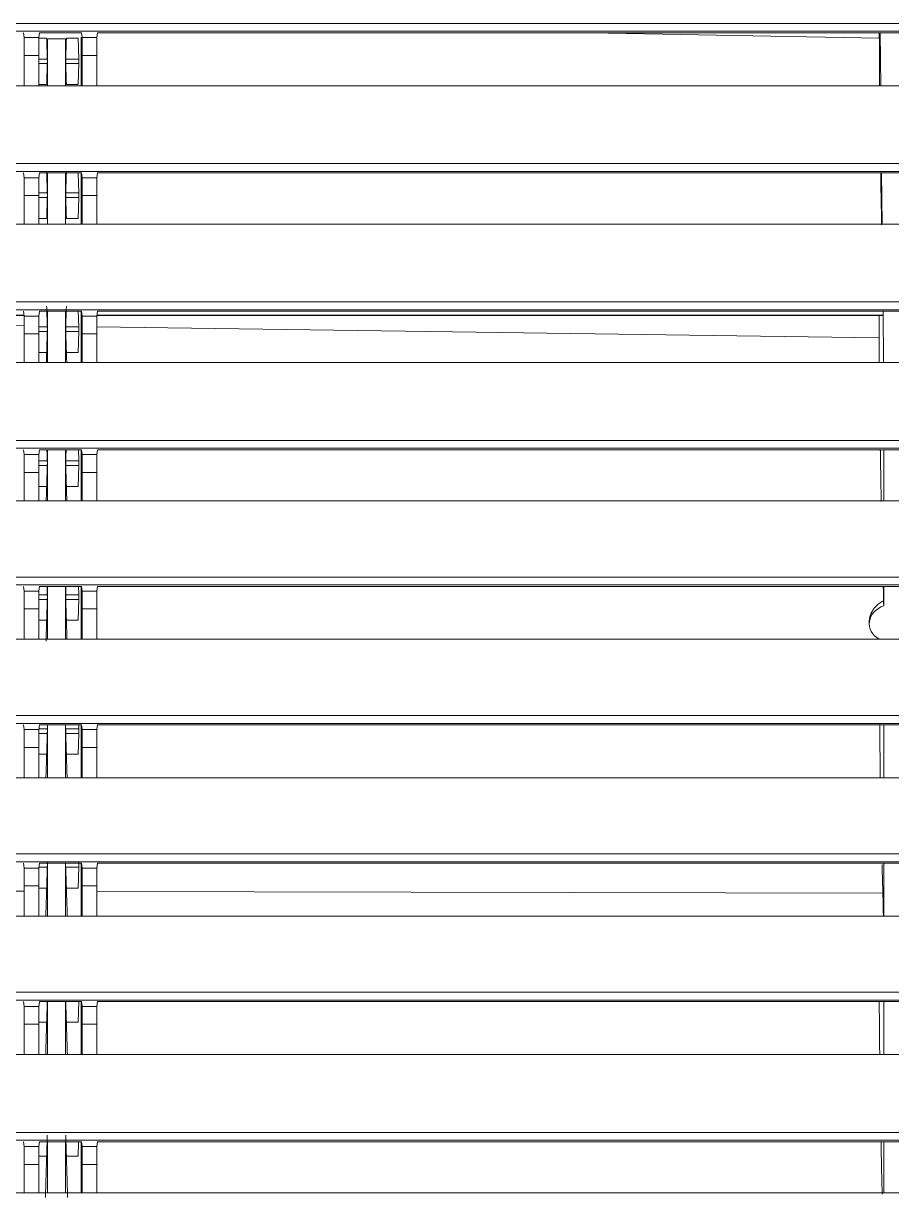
# Model space of a CAD drawing. Header units: inches. Extents: x 3778 to 56227, y -16914 to 35091.
# Drawn here: x 42891 to 42987.8, y -12982 to -12851.1 of the extents above; entities that cross this region are included whole.
import ezdxf

# ---------------------------------------------------------------- set-up
doc = ezdxf.new("R2010")
doc.units = ezdxf.units.IN
doc.header["$LTSCALE"] = 100
doc.header["$MEASUREMENT"] = 0
doc.layers.add('2-con', color=2, linetype='Continuous')
doc.layers.add('mark-B', color=2, linetype='Continuous', lineweight=20)

# ---------------------------------------------------------------- blocks, each defined once
blk = doc.blocks.new('무풍1WAY 대형')
at = {"layer": 'mark-B'}
for p, q in [((-401.23, -97.46), (-215.13, -97.46)), ((-302.86, -103.17), (-302.86, -97.46)), ((-215.13, -100.63), (-215.13, -97.46)), ((-215.13, -97.46), (-213.51, -97.46)), ((-213.51, -97.46), (-213.51, -100.63)), ((-213.51, -97.46), (-208.66, -97.46)), ((-213.38, -103.17), (-213.38, -97.46)), ((-211.64, -97.46), (-211.64, -103.17)), ((-208.66, -100.63), (-208.66, -97.46)), ((-208.66, -97.46), (-207.04, -97.46)), ((-207.04, -100.63), (-207.04, -97.46)), ((-207.04, -97.46), (-26.88, -97.46)), ((-215.13, -100.63), (-213.51, -100.63)), ((-208.66, -100.63), (-207.04, -100.63)), ((-213.05, -101.56), (-213.1, -103.17)), ((-213.05, -101.56), (-211.74, -101.56)), ((-209.54, -101.56), (-208.66, -101.56)), ((-477.44, -103.33), (477.42, -103.33)), ((-215.22, -103.17), (-401.15, -103.17)), ((-215.22, -103.17), (-215.15, -102.62)), ((-213.5, -102.62), (-215.15, -102.62)), ((-213.5, -102.62), (-213.43, -103.17)), ((-208.75, -103.17), (-213.43, -103.17)), ((-208.75, -103.17), (-208.68, -102.62)), ((-207.02, -102.62), (-208.68, -102.62)), ((-206.96, -103.17), (-207.02, -102.62)), ((477.42, -104.21), (-477.44, -104.21)), ((-401.23, -112.89), (-215.13, -112.89)), ((-302.86, -118.79), (-302.86, -112.89)), ((-215.13, -116.27), (-215.13, -112.89)), ((-215.13, -112.89), (-213.51, -112.89)), ((-213.51, -112.89), (-213.51, -116.27)), ((-213.51, -112.89), (-208.66, -112.89)), ((-213.38, -118.79), (-213.38, -112.89)), ((-211.64, -112.89), (-211.64, -118.79)), ((-208.66, -116.27), (-208.66, -112.89)), ((-208.66, -112.89), (-207.04, -112.89)), ((-207.04, -116.27), (-207.04, -112.89)), ((-207.04, -112.89), (-26.88, -112.89)), ((-215.13, -116.27), (-213.51, -116.27)), ((-213.05, -116.5), (-213.12, -118.79)), ((-213.05, -116.5), (-211.74, -116.5)), ((-209.54, -116.5), (-208.66, -116.5)), ((-208.66, -116.27), (-207.04, -116.27)), ((-474.68, -118.95), (474.66, -118.95)), ((-215.22, -118.79), (-401.15, -118.79)), ((-215.22, -118.79), (-215.15, -118.26)), ((-213.5, -118.26), (-215.15, -118.26)), ((-213.5, -118.26), (-213.43, -118.79)), ((-208.74, -118.79), (-213.43, -118.79)), ((-208.74, -118.79), (-208.68, -118.26)), ((-207.02, -118.26), (-208.68, -118.26)), ((-206.96, -118.79), (-207.02, -118.26)), ((474.66, -119.83), (-474.68, -119.83)), ((-401.23, -128.33), (-215.13, -128.33)), ((-302.86, -134.22), (-302.86, -128.33)), ((-215.13, -131.7), (-215.13, -128.33)), ((-215.13, -128.33), (-213.51, -128.33)), ((-213.51, -128.33), (-213.51, -131.7)), ((-213.51, -128.33), (-208.66, -128.33)), ((-213.38, -134.22), (-213.38, -128.33)), ((-211.64, -128.33), (-211.64, -134.22)), ((-208.66, -131.7), (-208.66, -128.33)), ((-208.66, -128.33), (-207.04, -128.33)), ((-207.04, -131.7), (-207.04, -128.33)), ((-207.04, -128.33), (-26.88, -128.33)), ((-302.77, -130.87), (-215.13, -131.08)), ((-215.13, -131.7), (-213.51, -131.7)), ((-213.51, -131.09), (-213.38, -131.09)), ((-213.05, -131.44), (-213.12, -133.77)), ((-213.05, -131.44), (-211.74, -131.44)), ((-209.54, -131.44), (-208.66, -131.44)), ((-208.66, -131.7), (-207.04, -131.7)), ((-207.04, -131.1), (-61.16, -131.46)), ((-471.95, -134.39), (471.93, -134.39)), ((-215.22, -134.22), (-401.15, -134.22)), ((-215.22, -134.22), (-215.15, -133.69)), ((-213.5, -133.69), (-215.15, -133.69)), ((-213.5, -133.69), (-213.43, -134.22)), ((-208.74, -134.22), (-213.43, -134.22)), ((-213.12, -133.77), (-211.67, -133.77)), ((-209.61, -133.77), (-208.69, -133.77)), ((-208.74, -134.22), (-208.68, -133.69)), ((-207.02, -133.69), (-208.68, -133.69)), ((-206.96, -134.22), (-207.02, -133.69)), ((471.93, -135.26), (-471.95, -135.26)), ((-401.23, -143.76), (-215.13, -143.76)), ((-302.86, -149.66), (-302.86, -143.76)), ((-215.13, -147.14), (-215.13, -143.76)), ((-215.13, -143.76), (-213.51, -143.76)), ((-213.51, -143.76), (-213.51, -147.14)), ((-213.51, -143.76), (-208.66, -143.76)), ((-213.38, -149.65), (-213.38, -143.76)), ((-211.64, -143.76), (-211.64, -149.66)), ((-208.66, -147.14), (-208.66, -143.76)), ((-208.66, -143.76), (-207.04, -143.76)), ((-207.04, -147.14), (-207.04, -143.76)), ((-207.04, -143.76), (-26.88, -143.76)), ((-213.05, -146.38), (-213.12, -148.71)), ((-213.05, -146.38), (-211.74, -146.38)), ((-209.54, -146.38), (-208.66, -146.38)), ((-215.13, -147.14), (-213.51, -147.14)), ((-208.66, -147.14), (-207.04, -147.14)), ((-215.22, -149.66), (-215.15, -149.13)), ((-213.5, -149.13), (-215.15, -149.13)), ((-213.5, -149.13), (-213.43, -149.66)), ((-213.12, -148.71), (-211.67, -148.71)), ((-213.12, -149.22), (-213.11, -149.66)), ((-211.67, -149.22), (-213.12, -149.22)), ((-209.61, -148.71), (-208.67, -148.71)), ((-208.69, -149.22), (-209.61, -149.22)), ((-208.74, -149.66), (-208.68, -149.13)), ((-207.02, -149.13), (-208.68, -149.13)), ((-206.96, -149.66), (-207.02, -149.13)), ((-469.22, -149.82), (469.2, -149.82)), ((-215.22, -149.66), (-401.15, -149.66)), ((-208.74, -149.66), (-213.43, -149.66)), ((469.2, -150.7), (-469.22, -150.7)), ((-401.23, -159.2), (-215.13, -159.2)), ((-215.13, -162.58), (-215.13, -159.2)), ((-215.13, -159.2), (-213.51, -159.2)), ((-213.51, -159.2), (-213.51, -162.58)), ((-213.51, -159.2), (-208.66, -159.2)), ((-213.38, -165.09), (-213.38, -159.2)), ((-211.64, -159.2), (-211.64, -165.09)), ((-208.66, -162.58), (-208.66, -159.2)), ((-208.66, -159.2), (-207.04, -159.2)), ((-207.04, -162.58), (-207.04, -159.2)), ((-207.04, -159.2), (-26.88, -159.2)), ((-301.25, -161.19), (-301.25, -160.95)), ((-213.05, -161.32), (-213.12, -163.64)), ((-213.05, -161.32), (-211.74, -161.32)), ((-209.54, -161.32), (-208.66, -161.32)), ((-302.86, -165.09), (-302.86, -162.92)), ((-215.13, -162.58), (-213.51, -162.58)), ((-213.12, -163.64), (-211.67, -163.64)), ((-209.61, -163.64), (-208.66, -163.64)), ((-208.66, -162.58), (-207.04, -162.58)), ((-215.22, -165.09), (-215.15, -164.56)), ((-213.5, -164.56), (-215.15, -164.56)), ((-213.5, -164.56), (-213.43, -165.09)), ((-213.12, -164.16), (-213.09, -165.09)), ((-211.67, -164.16), (-213.12, -164.16)), ((-208.67, -164.16), (-209.61, -164.16)), ((-208.74, -165.09), (-208.68, -164.56)), ((-207.02, -164.56), (-208.68, -164.56)), ((-206.96, -165.09), (-207.02, -164.56)), ((-466.49, -165.26), (466.47, -165.26)), ((466.47, -166.13), (-466.49, -166.13)), ((-215.22, -165.09), (-401.15, -165.09)), ((-208.74, -165.09), (-213.43, -165.09)), ((-401.23, -174.63), (-215.13, -174.63)), ((-302.86, -180.34), (-302.86, -174.63)), ((-215.13, -177.81), (-215.13, -174.63)), ((-215.13, -174.63), (-213.51, -174.63)), ((-213.51, -174.63), (-213.51, -177.81)), ((-213.51, -174.63), (-208.66, -174.63)), ((-213.38, -180.34), (-213.38, -174.63)), ((-211.64, -174.63), (-211.64, -180.34)), ((-208.66, -177.81), (-208.66, -174.63)), ((-208.66, -174.63), (-207.04, -174.63)), ((-207.04, -177.81), (-207.04, -174.63)), ((-207.04, -174.63), (-26.88, -174.63)), ((-213.05, -176.25), (-213.12, -178.58)), ((-213.05, -176.25), (-211.74, -176.25)), ((-209.54, -176.25), (-208.66, -176.25)), ((-215.13, -177.81), (-213.51, -177.81)), ((-208.66, -177.81), (-207.04, -177.81)), ((-213.12, -178.58), (-211.67, -178.58)), ((-213.12, -179.1), (-213.08, -180.34)), ((-211.67, -179.1), (-213.12, -179.1)), ((-209.61, -178.58), (-208.66, -178.58)), ((-208.67, -179.1), (-209.61, -179.1)), ((-463.79, -180.51), (463.77, -180.51)), ((-215.22, -180.34), (-401.15, -180.34)), ((-215.22, -180.34), (-215.15, -179.8)), ((-213.5, -179.8), (-215.15, -179.8)), ((-213.5, -179.8), (-213.43, -180.34)), ((-208.75, -180.34), (-213.43, -180.34)), ((-208.75, -180.34), (-208.68, -179.8)), ((-207.02, -179.8), (-208.68, -179.8)), ((-206.96, -180.34), (-207.02, -179.8)), ((463.77, -181.38), (-463.79, -181.38)), ((-401.23, -190.07), (-215.13, -190.07)), ((-302.79, -195.78), (-302.85, -190.07)), ((-215.13, -193.25), (-215.13, -190.07)), ((-215.13, -190.07), (-213.51, -190.07)), ((-213.51, -190.07), (-213.51, -193.25)), ((-213.51, -190.07), (-208.66, -190.07)), ((-213.38, -195.78), (-213.38, -190.07)), ((-211.64, -190.07), (-211.64, -195.78)), ((-208.66, -193.25), (-208.66, -190.07)), ((-208.66, -190.07), (-207.04, -190.07)), ((-207.04, -193.25), (-207.04, -190.07)), ((-207.04, -190.07), (-26.88, -190.07)), ((-213.05, -191.19), (-213.12, -193.52)), ((-213.05, -191.19), (-211.74, -191.19)), ((-209.54, -191.19), (-208.66, -191.19)), ((-302.36, -192.82), (-215.14, -194.06)), ((-302.35, -195.34), (-302.36, -192.82)), ((-215.13, -193.25), (-213.51, -193.25)), ((-213.12, -193.52), (-211.67, -193.52)), ((-209.61, -193.52), (-208.66, -193.52)), ((-208.66, -193.25), (-207.04, -193.25)), ((-213.51, -194.08), (-213.38, -194.08)), ((-213.12, -194.04), (-213.07, -195.78)), ((-211.67, -194.04), (-213.12, -194.04)), ((-208.66, -194.04), (-209.61, -194.04)), ((-207.04, -194.17), (-124.77, -195.34)), ((-461.06, -195.94), (461.04, -195.94)), ((-215.22, -195.78), (-401.15, -195.78)), ((-302.71, -195.34), (-215.16, -195.34)), ((-215.22, -195.78), (-215.15, -195.23)), ((-213.5, -195.23), (-215.15, -195.23)), ((-213.5, -195.23), (-213.43, -195.78)), ((-213.48, -195.34), (-213.38, -195.34)), ((-208.75, -195.78), (-213.43, -195.78)), ((-208.75, -195.78), (-208.68, -195.23)), ((-207.02, -195.23), (-208.68, -195.23)), ((-206.96, -195.78), (-207.02, -195.23)), ((-207.01, -195.34), (-61.25, -195.34)), ((461.04, -196.82), (-461.06, -196.82)), ((-401.23, -205.51), (-215.13, -205.51)), ((-302.62, -211.22), (-302.68, -205.51)), ((-215.13, -208.68), (-215.13, -205.51)), ((-215.13, -205.51), (-213.51, -205.51)), ((-213.51, -205.51), (-213.51, -208.68)), ((-213.51, -205.51), (-208.66, -205.51)), ((-213.38, -211.21), (-213.38, -205.5)), ((-211.64, -205.51), (-211.64, -211.22)), ((-208.66, -208.68), (-208.66, -205.51)), ((-208.66, -205.51), (-207.04, -205.51)), ((-207.04, -208.68), (-207.04, -205.51)), ((-207.04, -205.51), (-26.88, -205.51)), ((-213.05, -206.13), (-213.12, -208.46)), ((-213.05, -206.13), (-211.74, -206.13)), ((-209.54, -206.13), (-208.66, -206.13)), ((-215.13, -208.68), (-213.51, -208.68)), ((-213.12, -208.46), (-211.67, -208.46)), ((-213.12, -208.97), (-213.05, -211.22)), ((-211.67, -208.97), (-213.12, -208.97)), ((-209.61, -208.46), (-208.66, -208.46)), ((-208.66, -208.97), (-209.61, -208.97)), ((-208.66, -208.68), (-207.04, -208.68)), ((-215.22, -211.22), (-215.15, -210.67)), ((-213.5, -210.67), (-215.15, -210.67)), ((-213.5, -210.67), (-213.43, -211.22)), ((-208.75, -211.22), (-208.68, -210.67)), ((-207.02, -210.67), (-208.68, -210.67)), ((-206.96, -211.22), (-207.02, -210.67)), ((-458.33, -211.38), (458.31, -211.38)), ((-215.22, -211.22), (-401.15, -211.22)), ((-208.75, -211.22), (-213.43, -211.22)), ((458.31, -212.26), (-458.33, -212.26)), ((-401.23, -220.94), (-215.13, -220.94)), ((-302.45, -226.83), (-302.52, -220.94)), ((-215.13, -224.32), (-215.13, -220.94)), ((-215.13, -220.94), (-213.51, -220.94)), ((-213.51, -220.94), (-213.51, -224.32)), ((-213.51, -220.94), (-208.66, -220.94)), ((-213.38, -226.36), (-213.38, -220.94)), ((-213.05, -221.07), (-213.12, -223.4)), ((-213.05, -221.07), (-211.74, -221.07)), ((-211.64, -220.94), (-211.64, -226.18)), ((-209.54, -221.07), (-208.66, -221.07)), ((-208.66, -224.32), (-208.66, -220.94)), ((-208.66, -220.94), (-207.04, -220.94)), ((-207.04, -224.32), (-207.04, -220.94)), ((-207.04, -220.94), (-26.88, -220.94)), ((-213.12, -223.4), (-211.67, -223.4)), ((-209.61, -223.4), (-208.66, -223.4)), ((-215.13, -224.32), (-213.51, -224.32)), ((-213.12, -223.91), (-213.05, -226.24)), ((-211.67, -223.91), (-213.12, -223.91)), ((-208.66, -223.91), (-209.61, -223.91)), ((-208.66, -224.32), (-207.04, -224.32)), ((-302.36, -226.84), (-302.37, -226.22)), ((-302.37, -226.22), (-270.13, -226.84)), ((-215.22, -226.84), (-215.15, -226.31)), ((-213.5, -226.31), (-215.15, -226.31)), ((-213.5, -226.31), (-213.43, -226.84)), ((-211.74, -226.24), (-213.05, -226.24)), ((-211.64, -226.18), (-209.65, -226.18)), ((-208.67, -226.24), (-209.54, -226.24)), ((-208.74, -226.84), (-208.68, -226.31)), ((-207.02, -226.31), (-208.68, -226.31)), ((-206.96, -226.84), (-207.02, -226.31)), ((-455.56, -227), (455.55, -227)), ((-215.22, -226.84), (-401.15, -226.84)), ((-208.74, -226.84), (-213.43, -226.84)), ((455.55, -227.88), (-455.56, -227.88))]:
    blk.add_line(p, q, dxfattribs=at)
for centre, major_axis, ratio, start_param, end_param in [((-215.15, -100.63), (0, -1.99), 0.008727, 0.069813, 1.570796), ((-213.5, -100.63), (0, -1.99), 0.008727, 4.712389, 6.213372), ((-208.68, -100.63), (0, -1.99), 0.008727, 0.069813, 1.570796), ((-207.02, -100.63), (0, -1.99), 0.008727, 4.712389, 6.213372), ((-215.15, -116.27), (0, -1.99), 0.008727, 0.069813, 1.570796), ((-213.5, -116.27), (0, -1.99), 0.008727, 4.712389, 6.213372), ((-208.68, -116.27), (0, -1.99), 0.008727, 0.069813, 1.570796), ((-207.02, -116.27), (0, -1.99), 0.008727, 4.712389, 6.213372), ((-215.15, -131.7), (0, -1.99), 0.008727, 0.069813, 1.570796), ((-213.5, -131.7), (0, -1.99), 0.008727, 4.712389, 6.213372), ((-208.68, -131.7), (0, -1.99), 0.008727, 0.069813, 1.570796), ((-207.02, -131.7), (0, -1.99), 0.008727, 4.712389, 6.213372), ((-215.15, -147.14), (0, -1.99), 0.008727, 0.069813, 1.570796), ((-213.5, -147.14), (0, -1.99), 0.008727, 4.712389, 6.213372), ((-208.68, -147.14), (0, -1.99), 0.008727, 0.069813, 1.570796), ((-207.02, -147.14), (0, -1.99), 0.008727, 4.712389, 6.213372), ((-303.74, -160.95), (-2.49, 0), 0.848048, 1.930702, 4.118971), ((-215.15, -162.58), (0, -1.99), 0.008727, 0.069813, 1.570796), ((-213.5, -162.58), (0, -1.99), 0.008727, 4.712389, 6.213372), ((-208.68, -162.58), (0, -1.99), 0.008727, 0.069813, 1.570796), ((-207.02, -162.58), (0, -1.99), 0.008727, 4.712389, 6.213372), ((-215.15, -177.81), (0, -1.99), 0.008727, 0.069813, 1.570796), ((-213.5, -177.81), (0, -1.99), 0.008727, 4.712389, 6.213372), ((-208.68, -177.81), (0, -1.99), 0.008727, 0.069813, 1.570796), ((-207.02, -177.81), (0, -1.99), 0.008727, 4.712389, 6.213372), ((-215.15, -193.25), (0, -1.99), 0.008727, 0.069813, 1.570796), ((-213.5, -193.25), (0, -1.99), 0.008727, 4.712389, 6.213372), ((-208.68, -193.25), (0, -1.99), 0.008727, 0.069813, 1.570796), ((-207.02, -193.25), (0, -1.99), 0.008727, 4.712389, 6.213372), ((-215.15, -208.68), (0, -1.99), 0.008727, 0.069813, 1.570796), ((-213.5, -208.68), (0, -1.99), 0.008727, 4.712389, 6.213372), ((-208.68, -208.68), (0, -1.99), 0.008727, 0.069813, 1.570796), ((-207.02, -208.68), (0, -1.99), 0.008727, 4.712389, 6.213372), ((-215.15, -224.32), (0, -1.99), 0.008727, 0.069813, 1.570796), ((-213.5, -224.32), (0, -1.99), 0.008727, 4.712389, 6.213372), ((-208.68, -224.32), (0, -1.99), 0.008727, 0.069813, 1.570796), ((-207.02, -224.32), (0, -1.99), 0.008727, 4.712389, 6.213372)]:
    blk.add_ellipse(centre, major_axis=major_axis, ratio=ratio, start_param=start_param, end_param=end_param, dxfattribs=at)
for points, degree, knots in [([(-302.56, -103.07), (-302.59, -101.53), (-302.62, -100.08), (-302.65, -98.62), (-302.69, -97.3)], 2, [0, 0, 0, 0.503991, 0.503991, 1, 1, 1]), ([(-302.36, -118.84), (-302.38, -116.16), (-302.41, -113.11), (-302.41, -112.9)], 2, [0, 0, 0, 0.927002, 1, 1, 1]), ([(-302.77, -130.87), (-302.79, -129.94), (-302.82, -128.48), (-302.82, -128.33)], 2, [0, 0, 0, 0.895456, 1, 1, 1]), ([(-213.12, -133.77), (-213.12, -133.77), (-213.12, -133.77), (-213.12, -133.78), (-213.12, -133.78), (-213.12, -133.79), (-213.12, -133.79), (-213.12, -133.8), (-213.12, -133.8), (-213.12, -133.81), (-213.12, -133.81), (-213.12, -133.82), (-213.12, -133.83), (-213.12, -133.83), (-213.12, -133.84), (-213.12, -133.84), (-213.12, -133.85), (-213.12, -133.86), (-213.12, -133.86), (-213.12, -133.87), (-213.12, -133.88), (-213.12, -133.88), (-213.12, -133.89), (-213.12, -133.9), (-213.12, -133.91), (-213.12, -133.91), (-213.12, -133.92), (-213.12, -133.93), (-213.12, -133.93), (-213.12, -133.94), (-213.12, -133.95), (-213.12, -133.96), (-213.12, -133.96), (-213.12, -133.97), (-213.12, -133.98), (-213.12, -133.98), (-213.12, -133.99), (-213.12, -134), (-213.12, -134.01), (-213.12, -134.01), (-213.12, -134.02), (-213.12, -134.03), (-213.12, -134.04), (-213.12, -134.06), (-213.12, -134.07), (-213.12, -134.08), (-213.12, -134.1), (-213.12, -134.11), (-213.12, -134.13), (-213.12, -134.14), (-213.12, -134.16), (-213.12, -134.17), (-213.12, -134.18), (-213.12, -134.2), (-213.12, -134.21), (-213.12, -134.22), (-213.12, -134.23), (-213.12, -134.25), (-213.12, -134.26), (-213.12, -134.27), (-213.12, -134.28), (-213.12, -134.28), (-213.12, -134.29)], 3, [0, 0, 0, 0, 0.013748, 0.027432, 0.041052, 0.054607, 0.068099, 0.081527, 0.09489, 0.10819, 0.121425, 0.134597, 0.147704, 0.160748, 0.173727, 0.186643, 0.199494, 0.212281, 0.225005, 0.237664, 0.250259, 0.262791, 0.275258, 0.287661, 0.3, 0.312275, 0.324487, 0.336634, 0.348717, 0.360736, 0.372691, 0.384582, 0.39641, 0.408173, 0.419872, 0.431507, 0.443078, 0.454585, 0.466029, 0.477408, 0.488723, 0.499974, 0.522542, 0.545365, 0.568445, 0.591781, 0.615372, 0.639221, 0.663325, 0.687685, 0.712302, 0.737175, 0.762304, 0.78769, 0.813331, 0.839229, 0.865384, 0.891794, 0.918461, 0.945384, 0.972564, 1, 1, 1, 1]), ([(-213.12, -148.71), (-213.12, -148.71), (-213.12, -148.71), (-213.12, -148.72), (-213.12, -148.72), (-213.12, -148.73), (-213.12, -148.73), (-213.12, -148.74), (-213.12, -148.74), (-213.12, -148.75), (-213.12, -148.75), (-213.12, -148.76), (-213.12, -148.76), (-213.12, -148.77), (-213.12, -148.78), (-213.12, -148.78), (-213.12, -148.79), (-213.12, -148.8), (-213.12, -148.8), (-213.12, -148.81), (-213.12, -148.82), (-213.12, -148.82), (-213.12, -148.83), (-213.12, -148.84), (-213.12, -148.84), (-213.12, -148.85), (-213.12, -148.86), (-213.12, -148.86), (-213.12, -148.87), (-213.12, -148.88), (-213.12, -148.89), (-213.12, -148.89), (-213.12, -148.9), (-213.12, -148.91), (-213.12, -148.92), (-213.12, -148.92), (-213.12, -148.93), (-213.12, -148.94), (-213.12, -148.94), (-213.12, -148.95), (-213.12, -148.96), (-213.12, -148.97), (-213.12, -148.98), (-213.12, -148.99), (-213.12, -149.01), (-213.12, -149.02), (-213.12, -149.04), (-213.12, -149.05), (-213.12, -149.07), (-213.12, -149.08), (-213.12, -149.09), (-213.12, -149.11), (-213.12, -149.12), (-213.12, -149.13), (-213.12, -149.15), (-213.12, -149.16), (-213.12, -149.17), (-213.12, -149.18), (-213.12, -149.19), (-213.12, -149.21), (-213.12, -149.21), (-213.12, -149.22), (-213.12, -149.22)], 3, [0, 0, 0, 0, 0.013747, 0.027429, 0.041048, 0.054602, 0.068093, 0.08152, 0.094883, 0.108181, 0.121416, 0.134587, 0.147694, 0.160737, 0.173716, 0.186631, 0.199482, 0.212269, 0.224992, 0.237651, 0.250246, 0.262777, 0.275245, 0.287648, 0.299987, 0.312263, 0.324474, 0.336622, 0.348705, 0.360725, 0.372681, 0.384572, 0.3964, 0.408164, 0.419864, 0.4315, 0.443072, 0.454581, 0.466025, 0.477405, 0.488722, 0.499974, 0.52253, 0.545343, 0.568414, 0.591742, 0.615327, 0.63917, 0.66327, 0.687627, 0.712242, 0.737115, 0.762244, 0.787632, 0.813276, 0.839179, 0.865338, 0.891756, 0.91843, 0.945363, 0.972553, 1, 1, 1, 1]), ([(-302.84, -163.49), (-302.83, -163.48), (-302.81, -163.48), (-302.79, -163.46), (-302.77, -163.45), (-302.74, -163.44), (-302.72, -163.43), (-302.69, -163.41), (-302.67, -163.4), (-302.64, -163.39), (-302.62, -163.37), (-302.59, -163.36), (-302.56, -163.34), (-302.54, -163.32), (-302.51, -163.31), (-302.48, -163.29), (-302.46, -163.27), (-302.43, -163.25), (-302.4, -163.23), (-302.37, -163.21), (-302.34, -163.19), (-302.31, -163.17), (-302.28, -163.14), (-302.24, -163.11), (-302.17, -163.05), (-302.1, -162.98), (-302.04, -162.92), (-301.98, -162.86), (-301.93, -162.81), (-301.89, -162.77), (-301.86, -162.73), (-301.84, -162.7), (-301.82, -162.67), (-301.81, -162.66), (-301.79, -162.64), (-301.78, -162.63), (-301.77, -162.61), (-301.76, -162.6), (-301.74, -162.58), (-301.73, -162.56), (-301.72, -162.54), (-301.71, -162.53), (-301.7, -162.51), (-301.68, -162.49), (-301.67, -162.47), (-301.66, -162.46), (-301.65, -162.44), (-301.64, -162.42), (-301.63, -162.41), (-301.62, -162.39), (-301.61, -162.37), (-301.6, -162.35), (-301.59, -162.34), (-301.58, -162.32), (-301.57, -162.3), (-301.56, -162.29), (-301.55, -162.27), (-301.54, -162.25), (-301.53, -162.24), (-301.52, -162.22), (-301.51, -162.2), (-301.5, -162.18), (-301.49, -162.17), (-301.49, -162.15), (-301.48, -162.13), (-301.47, -162.12), (-301.46, -162.1), (-301.46, -162.08), (-301.45, -162.07), (-301.44, -162.05), (-301.43, -162.03), (-301.43, -162.02), (-301.42, -162), (-301.41, -161.99), (-301.41, -161.97), (-301.4, -161.95), (-301.39, -161.94), (-301.39, -161.92), (-301.38, -161.9), (-301.38, -161.89), (-301.37, -161.87), (-301.37, -161.86), (-301.36, -161.84), (-301.35, -161.82), (-301.35, -161.81), (-301.34, -161.79), (-301.34, -161.78), (-301.34, -161.76), (-301.33, -161.75), (-301.33, -161.73), (-301.32, -161.72), (-301.32, -161.7), (-301.31, -161.69), (-301.31, -161.67), (-301.31, -161.66), (-301.3, -161.64), (-301.3, -161.63), (-301.3, -161.61), (-301.29, -161.6), (-301.29, -161.58), (-301.29, -161.57), (-301.28, -161.55), (-301.28, -161.54), (-301.28, -161.52), (-301.28, -161.51), (-301.27, -161.5), (-301.27, -161.48), (-301.27, -161.47), (-301.27, -161.45), (-301.27, -161.44), (-301.26, -161.43), (-301.26, -161.41), (-301.26, -161.37), (-301.25, -161.29), (-301.25, -161.22), (-301.25, -161.19)], 3, [0, 0, 0, 0, 0.008215, 0.016619, 0.025212, 0.033995, 0.042968, 0.05213, 0.061483, 0.071025, 0.080758, 0.090681, 0.100794, 0.111098, 0.121592, 0.132277, 0.143152, 0.154218, 0.165474, 0.176922, 0.18856, 0.200389, 0.212409, 0.22462, 0.260523, 0.293198, 0.322644, 0.348863, 0.371853, 0.391615, 0.408148, 0.421453, 0.431529, 0.438376, 0.441996, 0.449187, 0.456349, 0.463483, 0.470587, 0.477663, 0.484709, 0.491727, 0.498715, 0.505675, 0.512606, 0.519508, 0.526382, 0.533227, 0.540043, 0.54683, 0.553589, 0.560319, 0.567021, 0.573694, 0.580339, 0.586955, 0.593543, 0.600102, 0.606633, 0.613136, 0.619611, 0.626058, 0.632476, 0.638866, 0.645228, 0.651562, 0.657869, 0.664147, 0.670397, 0.67662, 0.682814, 0.688981, 0.69512, 0.701232, 0.707316, 0.713372, 0.719401, 0.725402, 0.731376, 0.737322, 0.743242, 0.749134, 0.754998, 0.760836, 0.766646, 0.77243, 0.778186, 0.783916, 0.789619, 0.795294, 0.800943, 0.806566, 0.812162, 0.817731, 0.823274, 0.82879, 0.83428, 0.839743, 0.845181, 0.850592, 0.855977, 0.861336, 0.866669, 0.871976, 0.877258, 0.882514, 0.887744, 0.892948, 0.898127, 0.90328, 0.908408, 0.913511, 0.918589, 0.962117, 1, 1, 1, 1]), ([(-213.12, -163.64), (-213.12, -163.65), (-213.12, -163.65), (-213.12, -163.65), (-213.12, -163.66), (-213.12, -163.66), (-213.12, -163.67), (-213.12, -163.67), (-213.12, -163.68), (-213.12, -163.68), (-213.12, -163.69), (-213.12, -163.7), (-213.12, -163.7), (-213.12, -163.71), (-213.12, -163.71), (-213.12, -163.72), (-213.12, -163.73), (-213.12, -163.73), (-213.12, -163.74), (-213.12, -163.75), (-213.12, -163.75), (-213.12, -163.76), (-213.12, -163.77), (-213.12, -163.77), (-213.12, -163.78), (-213.12, -163.79), (-213.12, -163.8), (-213.12, -163.8), (-213.12, -163.81), (-213.12, -163.82), (-213.12, -163.82), (-213.12, -163.83), (-213.12, -163.84), (-213.12, -163.85), (-213.12, -163.85), (-213.12, -163.86), (-213.12, -163.87), (-213.12, -163.87), (-213.12, -163.88), (-213.12, -163.89), (-213.12, -163.9), (-213.12, -163.91), (-213.12, -163.92), (-213.12, -163.93), (-213.12, -163.95), (-213.12, -163.96), (-213.12, -163.97), (-213.12, -163.99), (-213.12, -164), (-213.12, -164.02), (-213.12, -164.03), (-213.12, -164.05), (-213.12, -164.06), (-213.12, -164.07), (-213.12, -164.09), (-213.12, -164.1), (-213.12, -164.11), (-213.12, -164.12), (-213.12, -164.13), (-213.12, -164.14), (-213.12, -164.15), (-213.12, -164.16), (-213.12, -164.16)], 3, [0, 0, 0, 0, 0.013747, 0.027429, 0.041048, 0.054602, 0.068093, 0.08152, 0.094883, 0.108181, 0.121416, 0.134587, 0.147694, 0.160737, 0.173716, 0.186631, 0.199482, 0.212269, 0.224992, 0.237651, 0.250246, 0.262777, 0.275245, 0.287648, 0.299987, 0.312263, 0.324474, 0.336622, 0.348705, 0.360725, 0.372681, 0.384572, 0.3964, 0.408164, 0.419864, 0.4315, 0.443072, 0.454581, 0.466025, 0.477405, 0.488722, 0.499974, 0.52253, 0.545343, 0.568414, 0.591742, 0.615327, 0.63917, 0.66327, 0.687627, 0.712242, 0.737115, 0.762244, 0.787632, 0.813276, 0.839179, 0.865338, 0.891756, 0.91843, 0.945363, 0.972553, 1, 1, 1, 1]), ([(-302.48, -180.32), (-302.49, -179.73), (-302.54, -176.76), (-302.58, -174.55)], 2, [0, 0, 0, 0.196514, 1, 1, 1]), ([(-213.12, -178.58), (-213.12, -178.58), (-213.12, -178.59), (-213.12, -178.59), (-213.12, -178.6), (-213.12, -178.6), (-213.12, -178.61), (-213.12, -178.61), (-213.12, -178.62), (-213.12, -178.62), (-213.12, -178.63), (-213.12, -178.63), (-213.12, -178.64), (-213.12, -178.65), (-213.12, -178.65), (-213.12, -178.66), (-213.12, -178.66), (-213.12, -178.67), (-213.12, -178.68), (-213.12, -178.68), (-213.12, -178.69), (-213.12, -178.7), (-213.12, -178.7), (-213.12, -178.71), (-213.12, -178.72), (-213.12, -178.73), (-213.12, -178.73), (-213.12, -178.74), (-213.12, -178.75), (-213.12, -178.75), (-213.12, -178.76), (-213.12, -178.77), (-213.12, -178.78), (-213.12, -178.78), (-213.12, -178.79), (-213.12, -178.8), (-213.12, -178.8), (-213.12, -178.81), (-213.12, -178.82), (-213.12, -178.83), (-213.12, -178.83), (-213.12, -178.84), (-213.12, -178.85), (-213.12, -178.87), (-213.12, -178.88), (-213.12, -178.9), (-213.12, -178.91), (-213.12, -178.93), (-213.12, -178.94), (-213.12, -178.96), (-213.12, -178.97), (-213.12, -178.98), (-213.12, -179), (-213.12, -179.01), (-213.12, -179.02), (-213.12, -179.04), (-213.12, -179.05), (-213.12, -179.06), (-213.12, -179.07), (-213.12, -179.08), (-213.12, -179.09), (-213.12, -179.1), (-213.12, -179.1)], 3, [0, 0, 0, 0, 0.013747, 0.027429, 0.041048, 0.054602, 0.068093, 0.08152, 0.094883, 0.108181, 0.121416, 0.134587, 0.147694, 0.160737, 0.173716, 0.186631, 0.199482, 0.212269, 0.224992, 0.237651, 0.250246, 0.262777, 0.275245, 0.287648, 0.299987, 0.312263, 0.324474, 0.336622, 0.348705, 0.360725, 0.372681, 0.384572, 0.3964, 0.408164, 0.419864, 0.4315, 0.443072, 0.454581, 0.466025, 0.477405, 0.488722, 0.499974, 0.52253, 0.545343, 0.568414, 0.591742, 0.615327, 0.63917, 0.66327, 0.687627, 0.712242, 0.737115, 0.762244, 0.787632, 0.813276, 0.839179, 0.865338, 0.891756, 0.91843, 0.945363, 0.972553, 1, 1, 1, 1]), ([(-213.12, -193.52), (-213.12, -193.52), (-213.12, -193.52), (-213.12, -193.53), (-213.12, -193.53), (-213.12, -193.54), (-213.12, -193.54), (-213.12, -193.55), (-213.12, -193.55), (-213.12, -193.56), (-213.12, -193.57), (-213.12, -193.57), (-213.12, -193.58), (-213.12, -193.58), (-213.12, -193.59), (-213.12, -193.6), (-213.12, -193.6), (-213.12, -193.61), (-213.12, -193.62), (-213.12, -193.62), (-213.12, -193.63), (-213.12, -193.64), (-213.12, -193.64), (-213.12, -193.65), (-213.12, -193.66), (-213.12, -193.66), (-213.12, -193.67), (-213.12, -193.68), (-213.12, -193.69), (-213.12, -193.69), (-213.12, -193.7), (-213.12, -193.71), (-213.12, -193.71), (-213.12, -193.72), (-213.12, -193.73), (-213.12, -193.74), (-213.12, -193.74), (-213.12, -193.75), (-213.12, -193.76), (-213.12, -193.76), (-213.12, -193.77), (-213.12, -193.78), (-213.12, -193.79), (-213.12, -193.81), (-213.12, -193.82), (-213.12, -193.84), (-213.12, -193.85), (-213.12, -193.86), (-213.12, -193.88), (-213.12, -193.89), (-213.12, -193.91), (-213.12, -193.92), (-213.12, -193.93), (-213.12, -193.95), (-213.12, -193.96), (-213.12, -193.97), (-213.12, -193.99), (-213.12, -194), (-213.12, -194.01), (-213.12, -194.02), (-213.12, -194.03), (-213.12, -194.03), (-213.12, -194.04)], 3, [0, 0, 0, 0, 0.013748, 0.027432, 0.041052, 0.054607, 0.068099, 0.081527, 0.09489, 0.10819, 0.121425, 0.134597, 0.147704, 0.160748, 0.173727, 0.186643, 0.199494, 0.212281, 0.225005, 0.237664, 0.250259, 0.262791, 0.275258, 0.287661, 0.3, 0.312275, 0.324487, 0.336634, 0.348717, 0.360736, 0.372691, 0.384582, 0.39641, 0.408173, 0.419872, 0.431507, 0.443078, 0.454585, 0.466029, 0.477408, 0.488723, 0.499974, 0.522542, 0.545365, 0.568445, 0.591781, 0.615372, 0.639221, 0.663325, 0.687685, 0.712302, 0.737175, 0.762304, 0.78769, 0.813331, 0.839229, 0.865384, 0.891794, 0.918461, 0.945384, 0.972564, 1, 1, 1, 1]), ([(-215.16, -195.31), (-222.04, -195.31), (-239.43, -195.31), (-268.61, -195.31), (-290.91, -195.31), (-302.69, -195.31)], 3, [0, 0, 0, 0, 0.235776, 0.596251, 1, 1, 1, 1]), ([(-61.33, -195.31), (-69.67, -195.31), (-85.75, -195.31), (-108.46, -195.31), (-128.32, -195.31), (-144.85, -195.31), (-158.42, -195.31), (-172.17, -195.31), (-188.13, -195.31), (-200.41, -195.31), (-207.01, -195.31)], 3, [0, 0, 0, 0, 0.1718, 0.331147, 0.467524, 0.580933, 0.671373, 0.747129, 0.864063, 1, 1, 1, 1]), ([(-302.52, -211.17), (-302.54, -209.7), (-302.57, -208.26), (-302.6, -206.8), (-302.63, -205.42)], 2, [0, 0, 0, 0.498715, 0.498715, 1, 1, 1]), ([(-213.12, -208.46), (-213.12, -208.46), (-213.12, -208.46), (-213.12, -208.47), (-213.12, -208.47), (-213.12, -208.48), (-213.12, -208.48), (-213.12, -208.49), (-213.12, -208.49), (-213.12, -208.5), (-213.12, -208.5), (-213.12, -208.51), (-213.12, -208.51), (-213.12, -208.52), (-213.12, -208.53), (-213.12, -208.53), (-213.12, -208.54), (-213.12, -208.55), (-213.12, -208.55), (-213.12, -208.56), (-213.12, -208.57), (-213.12, -208.57), (-213.12, -208.58), (-213.12, -208.59), (-213.12, -208.59), (-213.12, -208.6), (-213.12, -208.61), (-213.12, -208.62), (-213.12, -208.62), (-213.12, -208.63), (-213.12, -208.64), (-213.12, -208.64), (-213.12, -208.65), (-213.12, -208.66), (-213.12, -208.67), (-213.12, -208.67), (-213.12, -208.68), (-213.12, -208.69), (-213.12, -208.69), (-213.12, -208.7), (-213.12, -208.71), (-213.12, -208.72), (-213.12, -208.73), (-213.12, -208.74), (-213.12, -208.76), (-213.12, -208.77), (-213.12, -208.79), (-213.12, -208.8), (-213.12, -208.82), (-213.12, -208.83), (-213.12, -208.84), (-213.12, -208.86), (-213.12, -208.87), (-213.12, -208.89), (-213.12, -208.9), (-213.12, -208.91), (-213.12, -208.92), (-213.12, -208.93), (-213.12, -208.95), (-213.12, -208.96), (-213.12, -208.97), (-213.12, -208.97), (-213.12, -208.97)], 3, [0, 0, 0, 0, 0.013747, 0.027429, 0.041048, 0.054602, 0.068093, 0.08152, 0.094883, 0.108181, 0.121416, 0.134587, 0.147694, 0.160737, 0.173716, 0.186631, 0.199482, 0.212269, 0.224992, 0.237651, 0.250246, 0.262777, 0.275245, 0.287648, 0.299987, 0.312263, 0.324474, 0.336622, 0.348705, 0.360725, 0.372681, 0.384572, 0.3964, 0.408164, 0.419864, 0.4315, 0.443072, 0.454581, 0.466025, 0.477405, 0.488722, 0.499974, 0.52253, 0.545343, 0.568414, 0.591742, 0.615327, 0.63917, 0.66327, 0.687627, 0.712242, 0.737115, 0.762244, 0.787632, 0.813276, 0.839179, 0.865338, 0.891756, 0.91843, 0.945363, 0.972553, 1, 1, 1, 1]), ([(-213.12, -223.4), (-213.12, -223.4), (-213.12, -223.4), (-213.12, -223.4), (-213.12, -223.41), (-213.12, -223.41), (-213.12, -223.42), (-213.12, -223.42), (-213.12, -223.43), (-213.12, -223.44), (-213.12, -223.44), (-213.12, -223.45), (-213.12, -223.45), (-213.12, -223.46), (-213.12, -223.47), (-213.12, -223.47), (-213.12, -223.48), (-213.12, -223.48), (-213.12, -223.49), (-213.12, -223.5), (-213.12, -223.5), (-213.12, -223.51), (-213.12, -223.52), (-213.12, -223.53), (-213.12, -223.53), (-213.12, -223.54), (-213.12, -223.55), (-213.12, -223.55), (-213.12, -223.56), (-213.12, -223.57), (-213.12, -223.57), (-213.12, -223.58), (-213.12, -223.59), (-213.12, -223.6), (-213.12, -223.6), (-213.12, -223.61), (-213.12, -223.62), (-213.12, -223.63), (-213.12, -223.63), (-213.12, -223.64), (-213.12, -223.65), (-213.12, -223.66), (-213.12, -223.67), (-213.12, -223.68), (-213.12, -223.7), (-213.12, -223.71), (-213.12, -223.73), (-213.12, -223.74), (-213.12, -223.75), (-213.12, -223.77), (-213.12, -223.78), (-213.12, -223.8), (-213.12, -223.81), (-213.12, -223.82), (-213.12, -223.84), (-213.12, -223.85), (-213.12, -223.86), (-213.12, -223.87), (-213.12, -223.88), (-213.12, -223.89), (-213.12, -223.9), (-213.12, -223.91), (-213.12, -223.91)], 3, [0, 0, 0, 0, 0.013748, 0.027432, 0.041052, 0.054607, 0.068099, 0.081527, 0.09489, 0.10819, 0.121425, 0.134597, 0.147704, 0.160748, 0.173727, 0.186643, 0.199494, 0.212281, 0.225005, 0.237664, 0.250259, 0.262791, 0.275258, 0.287661, 0.3, 0.312275, 0.324487, 0.336634, 0.348717, 0.360736, 0.372691, 0.384582, 0.39641, 0.408173, 0.419872, 0.431507, 0.443078, 0.454585, 0.466029, 0.477408, 0.488723, 0.499974, 0.522542, 0.545365, 0.568445, 0.591781, 0.615372, 0.639221, 0.663325, 0.687685, 0.712302, 0.737175, 0.762304, 0.78769, 0.813331, 0.839229, 0.865384, 0.891794, 0.918461, 0.945384, 0.972564, 1, 1, 1, 1])]:
    blk.add_open_spline(points, degree=degree, knots=knots, dxfattribs=at)
for points, degree in [([(-211.88, -96.94), (-211.74, -101.57)], 1), ([(-209.65, -103.17), (-209.65, -97.46)], 1), ([(-209.54, -101.57), (-209.4, -96.94)], 1), ([(-211.74, -101.57), (-211.67, -103.89)], 1), ([(-209.61, -103.89), (-209.54, -101.57)], 1), ([(-211.85, -112.89), (-211.74, -116.5)], 1), ([(-209.65, -118.79), (-209.65, -112.89)], 1), ([(-209.54, -116.5), (-209.43, -112.89)], 1), ([(-211.74, -116.5), (-211.67, -118.83)], 1), ([(-209.61, -118.83), (-209.54, -116.5)], 1), ([(-211.84, -128.33), (-211.74, -131.44)], 1), ([(-209.65, -134.22), (-209.65, -128.33)], 1), ([(-209.54, -131.44), (-209.45, -128.33)], 1), ([(-302.67, -134.07), (-302.72, -132.36), (-302.77, -130.87)], 2), ([(-211.74, -131.44), (-211.67, -133.77)], 1), ([(-209.61, -133.77), (-209.54, -131.44)], 1), ([(-209.61, -134.29), (-209.61, -134.25), (-209.62, -134.11), (-209.62, -133.95), (-209.61, -133.81), (-209.61, -133.77)], 2), ([(-302.41, -149.66), (-302.44, -146.68), (-302.48, -143.74)], 2), ([(-211.82, -143.76), (-211.74, -146.38)], 1), ([(-209.65, -149.66), (-209.65, -143.76)], 1), ([(-209.54, -146.38), (-209.46, -143.76)], 1), ([(-211.74, -146.38), (-211.67, -148.71)], 1), ([(-209.61, -148.71), (-209.54, -146.38)], 1), ([(-211.67, -148.71), (-211.67, -148.75), (-211.67, -148.88), (-211.67, -149.04), (-211.67, -149.18), (-211.67, -149.22)], 2), ([(-209.61, -149.22), (-209.61, -149.18), (-209.62, -149.05), (-209.62, -148.89), (-209.61, -148.75), (-209.61, -148.71)], 2), ([(-211.81, -159.2), (-211.74, -161.32)], 1), ([(-209.65, -165.09), (-209.65, -159.2)], 1), ([(-209.54, -161.32), (-209.47, -158.98)], 1), ([(-211.74, -161.32), (-211.67, -163.64)], 1), ([(-209.61, -163.64), (-209.54, -161.32)], 1), ([(-302.81, -165.1), (-302.83, -164.32), (-302.84, -163.49)], 2), ([(-211.67, -163.64), (-211.67, -163.68), (-211.67, -163.82), (-211.67, -163.98), (-211.67, -164.12), (-211.67, -164.16)], 2), ([(-209.61, -164.16), (-209.61, -164.12), (-209.62, -163.98), (-209.62, -163.82), (-209.61, -163.68), (-209.61, -163.64)], 2), ([(-211.67, -164.16), (-211.7, -165.09)], 1), ([(-209.58, -165.09), (-209.61, -164.16)], 1), ([(-211.79, -174.63), (-211.74, -176.25)], 1), ([(-209.65, -180.34), (-209.65, -174.63)], 1), ([(-209.54, -176.25), (-209.49, -174.63)], 1), ([(-211.74, -176.25), (-211.67, -178.58)], 1), ([(-209.61, -178.58), (-209.54, -176.25)], 1), ([(-211.67, -179.1), (-211.71, -180.34)], 1), ([(-211.67, -178.58), (-211.67, -178.62), (-211.67, -178.76), (-211.67, -178.92), (-211.67, -179.06), (-211.67, -179.1)], 2), ([(-209.61, -179.1), (-209.61, -179.06), (-209.62, -178.92), (-209.62, -178.76), (-209.61, -178.62), (-209.61, -178.58)], 2), ([(-209.57, -180.34), (-209.61, -179.1)], 1), ([(-302.36, -192.82), (-302.36, -191.49), (-302.37, -190.14)], 2), ([(-211.78, -190.07), (-211.74, -191.19)], 1), ([(-209.65, -195.78), (-209.65, -190.07)], 1), ([(-209.54, -191.19), (-209.51, -190.07)], 1), ([(-211.74, -191.19), (-211.67, -193.52)], 1), ([(-209.61, -193.52), (-209.54, -191.19)], 1), ([(-211.67, -193.52), (-211.67, -193.56), (-211.67, -193.7), (-211.67, -193.86), (-211.67, -194), (-211.67, -194.04)], 2), ([(-209.61, -194.04), (-209.61, -194), (-209.62, -193.86), (-209.62, -193.7), (-209.61, -193.56), (-209.61, -193.52)], 2), ([(-211.67, -194.04), (-211.74, -196.36)], 1), ([(-209.54, -196.36), (-209.61, -194.04)], 1), ([(-302.71, -195.34), (-302.7, -195.25), (-302.69, -195.31)], 2), ([(-213.38, -195.31), (-213.42, -195.31), (-213.45, -195.31), (-213.49, -195.31)], 3), ([(-209.65, -211.22), (-209.65, -205.51)], 1), ([(-211.74, -206.13), (-211.67, -208.46)], 1), ([(-209.61, -208.46), (-209.54, -206.13)], 1), ([(-211.67, -208.97), (-211.74, -211.3)], 1), ([(-211.67, -208.46), (-211.67, -208.5), (-211.67, -208.64), (-211.67, -208.8), (-211.67, -208.93), (-211.67, -208.97)], 2), ([(-209.61, -208.97), (-209.61, -208.93), (-209.62, -208.8), (-209.62, -208.64), (-209.61, -208.5), (-209.61, -208.46)], 2), ([(-209.54, -211.3), (-209.61, -208.97)], 1), ([(-302.37, -226.22), (-302.38, -223.66), (-302.4, -220.95)], 2), ([(-211.74, -221.07), (-211.67, -223.4)], 1), ([(-209.65, -226.18), (-209.65, -220.94)], 1), ([(-209.61, -223.4), (-209.54, -221.07)], 1), ([(-211.67, -223.4), (-211.67, -223.44), (-211.67, -223.57), (-211.67, -223.73), (-211.67, -223.87), (-211.67, -223.91)], 2), ([(-209.61, -223.91), (-209.61, -223.87), (-209.62, -223.73), (-209.62, -223.57), (-209.61, -223.44), (-209.61, -223.4)], 2), ([(-211.67, -223.91), (-211.74, -226.24)], 1), ([(-209.54, -226.24), (-209.61, -223.91)], 1)]:
    blk.add_open_spline(points, degree=degree, dxfattribs=at)
blk.add_rational_spline([(-302.86, -162.92), (-302.85, -163.21), (-302.84, -163.49)], [0.774821357072, 0.775548530176, 0.776297006736], degree=2, dxfattribs=at)
blk = doc.blocks.new('dpdjzjs')
at = {"layer": 'mark-B', "rotation": 180}
blk.add_blockref('무풍1WAY 대형', (178654.91, 88751.49), dxfattribs=at)

msp = doc.modelspace()

# ---------------------------------------------------------------- block references
at = {"layer": '2-con'}
msp.add_blockref('dpdjzjs', (-135970.86, -101830.44), dxfattribs=at)

doc.saveas('drawing.dxf')
